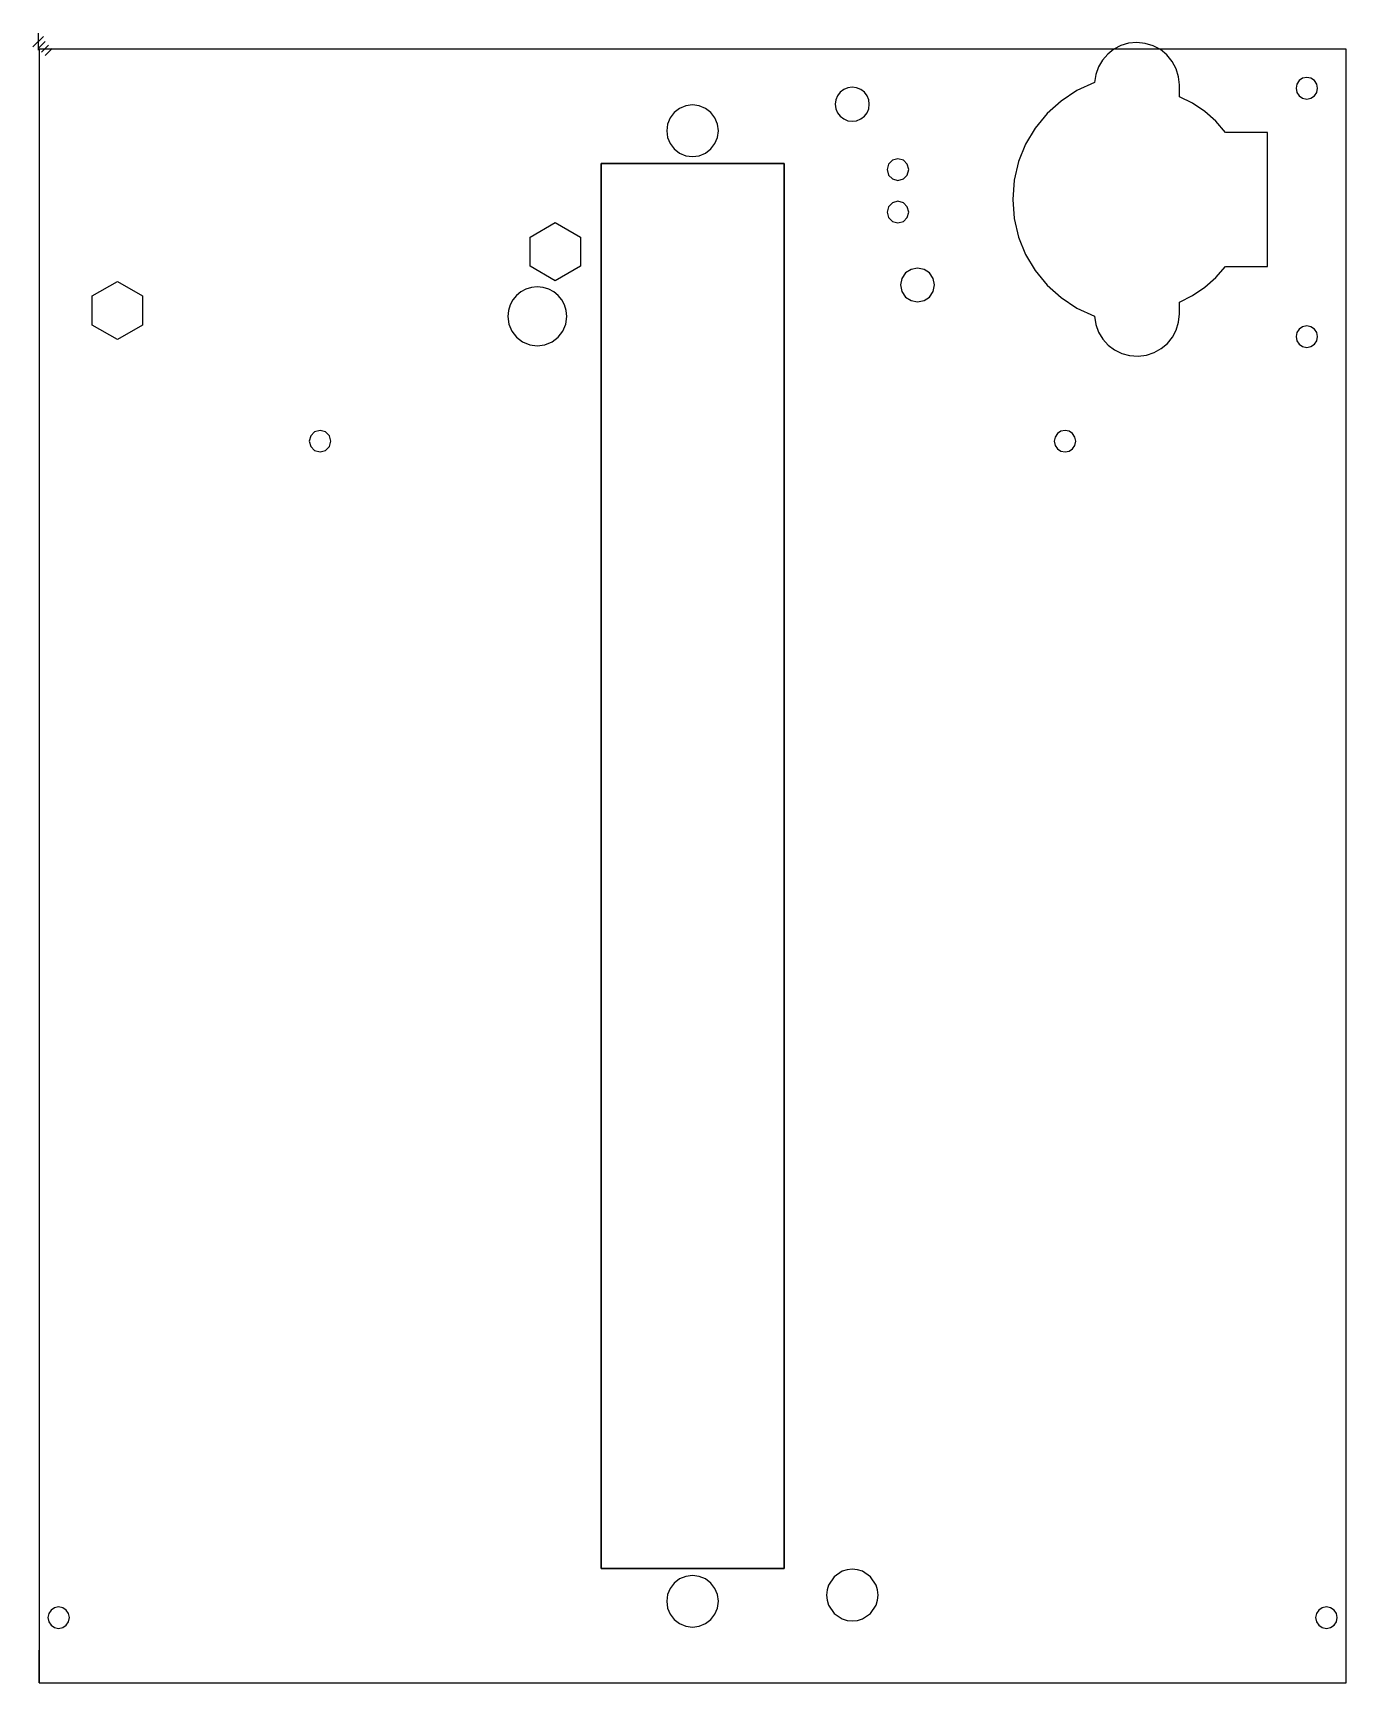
# Model space of a CAD drawing. Extents: x -1 to 200, y 0 to 253.
import ezdxf

# ---------------------------------------------------------------- set-up
doc = ezdxf.new("R2010")
doc.units = 0

msp = doc.modelspace()

# ---------------------------------------------------------------- linework, layer by layer
for p, q in [((168.132123, 250.13237), (0.132292, 250.13237)), ((0.132292, 250.13237), (0.132292, 0.132682)), ((85.132184, 250.13237), (0.132292, 250.13237)), ((0.132292, 250.13237), (0.132292, 236.232396)), ((200.132169, 250.132291), (0.132292, 250.132291)), ((0.132292, 250.132291), (0.132292, 0.133106)), ((200.13204, 250.13237), (85.132184, 250.13237)), ((164.611713, 250.097087), (163.663803, 249.352915)), ((165.68838, 250.656936), (164.611713, 250.097087)), ((166.869688, 251.009636), (165.68838, 250.656936)), ((168.131525, 251.132362), (166.869688, 251.009636)), ((168.132178, 250.132291), (168.131385, 250.132291)), ((168.132054, 251.132362), (168.131525, 251.132362)), ((169.406064, 251.006317), (168.132054, 251.132362)), ((168.132652, 250.13237), (168.132123, 250.13237)), ((200.13204, 250.13237), (168.132652, 250.13237)), ((170.6195, 250.637588), (169.406064, 251.006317)), ((171.738263, 250.040298), (170.6195, 250.637588)), ((172.728257, 249.22857), (171.738263, 250.040298)), ((200.13204, 0.132682), (200.13204, 250.13237)), ((200.13204, 200.132427), (200.13204, 250.13237)), ((200.132169, 0.133106), (200.132169, 250.132291)), ((162.868763, 248.447246), (162.250707, 247.402905)), ((163.663803, 249.352915), (162.868763, 248.447246)), ((173.539989, 248.238581), (172.728257, 249.22857)), ((174.137285, 247.119821), (173.539989, 248.238581)), ((161.641907, 244.989512), (158.948155, 243.766279)), ((161.642002, 244.989512), (161.641907, 244.989512)), ((161.833748, 246.242718), (161.642002, 244.989512)), ((162.250707, 247.402905), (161.833748, 246.242718)), ((174.506021, 245.906387), (174.137285, 247.119821)), ((174.632072, 244.632378), (174.506021, 245.906387)), ((192.965557, 245.298666), (192.611906, 244.77441)), ((193.489955, 245.652108), (192.965557, 245.298666)), ((194.132049, 245.781706), (193.489955, 245.652108)), ((194.774142, 245.652108), (194.132049, 245.781706)), ((195.29854, 245.298666), (194.774142, 245.652108)), ((195.652191, 244.77441), (195.29854, 245.298666)), ((122.072138, 242.360768), (121.982138, 241.682383)), ((122.330471, 242.982382), (122.072138, 242.360768)), ((122.739638, 243.516912), (122.330471, 242.982382)), ((123.282136, 243.934047), (122.739638, 243.516912)), ((123.914635, 244.195297), (123.282136, 243.934047)), ((124.582135, 244.282381), (123.914635, 244.195297)), ((125.249635, 244.195297), (124.582135, 244.282381)), ((125.882134, 243.934047), (125.249635, 244.195297)), ((126.424633, 243.516912), (125.882134, 243.934047)), ((126.833799, 242.982382), (126.424633, 243.516912)), ((127.092133, 242.360768), (126.833799, 242.982382)), ((127.182133, 241.682383), (127.092133, 242.360768)), ((158.948155, 243.766279), (156.518926, 242.171507)), ((174.632072, 242.840674), (174.632072, 244.632378)), ((176.659311, 241.839071), (174.632072, 242.840674)), ((192.611906, 244.77441), (192.482051, 244.132369)), ((192.482051, 244.132369), (192.611906, 243.490327)), ((192.611906, 243.490327), (192.965557, 242.966071)), ((192.965557, 242.966071), (193.489955, 242.612629)), ((193.489955, 242.612629), (194.132049, 242.483031)), ((194.132049, 242.483031), (194.774142, 242.612629)), ((194.774142, 242.612629), (195.29854, 242.966071)), ((195.29854, 242.966071), (195.652191, 243.490327)), ((195.782046, 244.132369), (195.652191, 244.77441)), ((195.652191, 243.490327), (195.782046, 244.132369)), ((195.782046, 244.132369), (195.782046, 244.132369)), ((97.332987, 240.419457), (96.711369, 239.607382)), ((98.157168, 241.053181), (97.332987, 240.419457)), ((99.11808, 241.45008), (98.157168, 241.053181)), ((100.132166, 241.58238), (99.11808, 241.45008)), ((101.146252, 241.45008), (100.132166, 241.58238)), ((102.107163, 241.053181), (101.146252, 241.45008)), ((102.931344, 240.419457), (102.107163, 241.053181)), ((103.552962, 239.607382), (102.931344, 240.419457)), ((121.982138, 241.682383), (122.072138, 241.003998)), ((122.072138, 241.003998), (122.330471, 240.382384)), ((122.330471, 240.382384), (122.739638, 239.847854)), ((122.739638, 239.847854), (123.282136, 239.430719)), ((125.882134, 239.430719), (126.424633, 239.847854)), ((126.424633, 239.847854), (126.833799, 240.382384)), ((126.833799, 240.382384), (127.092133, 241.003998)), ((127.092133, 241.003998), (127.182133, 241.682383)), ((127.182133, 241.682383), (127.182133, 241.682383)), ((154.383391, 240.246835), (152.570721, 238.033903)), ((156.518926, 242.171507), (154.383391, 240.246835)), ((178.527873, 240.583309), (176.659311, 241.839071)), ((180.214122, 239.091656), (178.527873, 240.583309)), ((96.318901, 238.663008), (96.18217, 237.632385)), ((96.18217, 237.632385), (96.318901, 236.601761)), ((96.711369, 239.607382), (96.318901, 238.663008)), ((103.94543, 238.663008), (103.552962, 239.607382)), ((104.082161, 237.632385), (103.94543, 238.663008)), ((103.94543, 236.601761), (104.082161, 237.632385)), ((104.082161, 237.632385), (104.082161, 237.632385)), ((123.282136, 239.430719), (123.914635, 239.169469)), ((123.914635, 239.169469), (124.582135, 239.082385)), ((124.582135, 239.082385), (125.249635, 239.169469)), ((125.249635, 239.169469), (125.882134, 239.430719)), ((152.570721, 238.033903), (151.110087, 235.574353)), ((181.69442, 237.38238), (180.214122, 239.091656)), ((188.132055, 237.38238), (181.69442, 237.38238)), ((188.132055, 216.88241), (188.132055, 237.38238)), ((0.132292, 236.232396), (0.132292, 231.032388)), ((96.318901, 236.601761), (96.711369, 235.657387)), ((96.711369, 235.657387), (97.332987, 234.845312)), ((97.332987, 234.845312), (98.157168, 234.211588)), ((102.107163, 234.211588), (102.931344, 234.845312)), ((102.931344, 234.845312), (103.552962, 235.657387)), ((103.552962, 235.657387), (103.94543, 236.601761)), ((151.110087, 235.574353), (150.03066, 232.909825)), ((86.132184, 17.632678), (86.132184, 232.632401)), ((86.132184, 232.632401), (114.132148, 232.632401)), ((114.132148, 232.632401), (86.132184, 232.632401)), ((86.132184, 232.632401), (86.132184, 17.632678)), ((98.157168, 234.211588), (99.11808, 233.814689)), ((99.11808, 233.814689), (100.132166, 233.682389)), ((100.132166, 233.682389), (101.146252, 233.814689)), ((101.146252, 233.814689), (102.107163, 234.211588)), ((114.132148, 232.632401), (114.132148, 17.632678)), ((114.132148, 17.632678), (114.132148, 232.632401)), ((130.1449, 232.509743), (129.923842, 231.684744)), ((130.1449, 232.509743), (129.923842, 231.684744)), ((130.1449, 232.509743), (129.923842, 231.684744)), ((130.748842, 233.113685), (130.1449, 232.509743)), ((130.748842, 233.113685), (130.1449, 232.509743)), ((130.748842, 233.113685), (130.1449, 232.509743)), ((131.573842, 233.334743), (130.748842, 233.113685)), ((131.573842, 233.334743), (130.748842, 233.113685)), ((131.573842, 233.334743), (130.748842, 233.113685)), ((132.398841, 233.113685), (131.573842, 233.334743)), ((132.398841, 233.113685), (131.573842, 233.334743)), ((132.398841, 233.113685), (131.573842, 233.334743)), ((133.002783, 232.509743), (132.398841, 233.113685)), ((133.002783, 232.509743), (132.398841, 233.113685)), ((133.002783, 232.509743), (132.398841, 233.113685)), ((133.223841, 231.684744), (133.002783, 232.509743)), ((133.223841, 231.684744), (133.002783, 232.509743)), ((133.223841, 231.684744), (133.002783, 232.509743)), ((150.03066, 232.909825), (149.361612, 230.081959)), ((0.132292, 231.032388), (0.132292, 200.132427)), ((129.923842, 231.684744), (130.1449, 230.859744)), ((129.923842, 231.684744), (130.1449, 230.859744)), ((129.923842, 231.684744), (130.1449, 230.859744)), ((130.1449, 230.859744), (130.748842, 230.255803)), ((130.1449, 230.859744), (130.748842, 230.255803)), ((130.1449, 230.859744), (130.748842, 230.255803)), ((130.748842, 230.255803), (131.573842, 230.034745)), ((130.748842, 230.255803), (131.573842, 230.034745)), ((130.748842, 230.255803), (131.573842, 230.034745)), ((131.573842, 230.034745), (132.398841, 230.255803)), ((131.573842, 230.034745), (132.398841, 230.255803)), ((131.573842, 230.034745), (132.398841, 230.255803)), ((132.398841, 230.255803), (133.002783, 230.859744)), ((132.398841, 230.255803), (133.002783, 230.859744)), ((132.398841, 230.255803), (133.002783, 230.859744)), ((133.002783, 230.859744), (133.223841, 231.684744)), ((133.002783, 230.859744), (133.223841, 231.684744)), ((133.002783, 230.859744), (133.223841, 231.684744)), ((133.223841, 231.684744), (133.223841, 231.684744)), ((133.223841, 231.684744), (133.223841, 231.684744)), ((133.223841, 231.684744), (133.223841, 231.684744)), ((149.361612, 230.081959), (149.132114, 227.132395)), ((130.1449, 226.009759), (129.923842, 225.18476)), ((130.1449, 226.009759), (129.923842, 225.18476)), ((130.1449, 226.009759), (129.923842, 225.18476)), ((129.923842, 225.18476), (130.1449, 224.35976)), ((129.923842, 225.18476), (130.1449, 224.35976)), ((129.923842, 225.18476), (130.1449, 224.35976)), ((130.748842, 226.613701), (130.1449, 226.009759)), ((130.748842, 226.613701), (130.1449, 226.009759)), ((130.748842, 226.613701), (130.1449, 226.009759)), ((131.573842, 226.834759), (130.748842, 226.613701)), ((131.573842, 226.834759), (130.748842, 226.613701)), ((131.573842, 226.834759), (130.748842, 226.613701)), ((132.398841, 226.613701), (131.573842, 226.834759)), ((132.398841, 226.613701), (131.573842, 226.834759)), ((132.398841, 226.613701), (131.573842, 226.834759)), ((133.002783, 226.009759), (132.398841, 226.613701)), ((133.002783, 226.009759), (132.398841, 226.613701)), ((133.002783, 226.009759), (132.398841, 226.613701)), ((133.223841, 225.18476), (133.002783, 226.009759)), ((133.223841, 225.18476), (133.002783, 226.009759)), ((133.223841, 225.18476), (133.002783, 226.009759)), ((133.002783, 224.35976), (133.223841, 225.18476)), ((133.002783, 224.35976), (133.223841, 225.18476)), ((133.002783, 224.35976), (133.223841, 225.18476)), ((133.223841, 225.18476), (133.223841, 225.18476)), ((133.223841, 225.18476), (133.223841, 225.18476)), ((133.223841, 225.18476), (133.223841, 225.18476)), ((149.132114, 227.132395), (149.361612, 224.182831)), ((75.282198, 221.355212), (79.132193, 223.578)), ((79.132193, 223.578), (82.982188, 221.355212)), ((130.1449, 224.35976), (130.748842, 223.755819)), ((130.1449, 224.35976), (130.748842, 223.755819)), ((130.1449, 224.35976), (130.748842, 223.755819)), ((130.748842, 223.755819), (131.573842, 223.534761)), ((130.748842, 223.755819), (131.573842, 223.534761)), ((130.748842, 223.755819), (131.573842, 223.534761)), ((131.573842, 223.534761), (132.398841, 223.755819)), ((131.573842, 223.534761), (132.398841, 223.755819)), ((131.573842, 223.534761), (132.398841, 223.755819)), ((132.398841, 223.755819), (133.002783, 224.35976)), ((132.398841, 223.755819), (133.002783, 224.35976)), ((132.398841, 223.755819), (133.002783, 224.35976)), ((149.361612, 224.182831), (150.03066, 221.354965)), ((75.282198, 216.909609), (75.282198, 221.355212)), ((82.982188, 221.355212), (82.982188, 216.909609)), ((150.03066, 221.354965), (151.110087, 218.690436)), ((151.110087, 218.690436), (152.570721, 216.230886)), ((79.132193, 214.686821), (75.282198, 216.909609)), ((82.982188, 216.909609), (79.132193, 214.686821)), ((132.186924, 215.043931), (131.982126, 214.032428)), ((132.744234, 215.869831), (132.186924, 215.043931)), ((133.570489, 216.426613), (132.744234, 215.869831)), ((134.582123, 216.630766), (133.570489, 216.426613)), ((135.593756, 216.426613), (134.582123, 216.630766)), ((136.420011, 215.869831), (135.593756, 216.426613)), ((136.977321, 215.043931), (136.420011, 215.869831)), ((137.182119, 214.032428), (136.977321, 215.043931)), ((152.570721, 216.230886), (154.383391, 214.017955)), ((178.527871, 213.681495), (180.21412, 215.173141)), ((180.21412, 215.173141), (181.69442, 216.88241)), ((181.69442, 216.88241), (188.132055, 216.88241)), ((8.282282, 212.355209), (12.132277, 214.578024)), ((8.282282, 207.909633), (8.282282, 212.355209)), ((12.132277, 214.578024), (15.982272, 212.355209)), ((15.982272, 212.355209), (15.982272, 207.909633)), ((73.200219, 212.414392), (72.650729, 211.748405)), ((73.866206, 212.963882), (73.200219, 212.414392)), ((74.630595, 213.378778), (73.866206, 212.963882)), ((75.47529, 213.640986), (74.630595, 213.378778)), ((76.382196, 213.73241), (75.47529, 213.640986)), ((77.289101, 213.640986), (76.382196, 213.73241)), ((78.133796, 213.378778), (77.289101, 213.640986)), ((78.898185, 212.963882), (78.133796, 213.378778)), ((79.564172, 212.414392), (78.898185, 212.963882)), ((80.113662, 211.748405), (79.564172, 212.414392)), ((131.982126, 214.032428), (132.186924, 213.020924)), ((132.186924, 213.020924), (132.744234, 212.195025)), ((132.744234, 212.195025), (133.570489, 211.638242)), ((135.593756, 211.638242), (136.420011, 212.195025)), ((136.420011, 212.195025), (136.977321, 213.020924)), ((136.977321, 213.020924), (137.182119, 214.032428)), ((137.182119, 214.032428), (137.182119, 214.032428)), ((154.383391, 214.017955), (156.518926, 212.093283)), ((156.518926, 212.093283), (158.948155, 210.498511)), ((174.632072, 211.424142), (176.659309, 212.425739)), ((176.659309, 212.425739), (178.527871, 213.681495)), ((71.973625, 210.139322), (71.882201, 209.232416)), ((72.235833, 210.984017), (71.973625, 210.139322)), ((72.650729, 211.748405), (72.235833, 210.984017)), ((80.528558, 210.984017), (80.113662, 211.748405)), ((80.790766, 210.139322), (80.528558, 210.984017)), ((80.88219, 209.232416), (80.790766, 210.139322)), ((133.570489, 211.638242), (134.582123, 211.43409)), ((134.582123, 211.43409), (135.593756, 211.638242)), ((158.948155, 210.498511), (161.641907, 209.275278)), ((174.504785, 208.346485), (174.632072, 209.632412)), ((174.632072, 209.632412), (174.632072, 211.424142)), ((12.132277, 205.686845), (8.282282, 207.909633)), ((15.982272, 207.909633), (12.132277, 205.686845)), ((71.882201, 209.232416), (72.03797, 208.058288)), ((72.03797, 208.058288), (72.485086, 206.982418)), ((80.279305, 206.982418), (80.726421, 208.058288)), ((80.726421, 208.058288), (80.88219, 209.232416)), ((80.88219, 209.232416), (80.88219, 209.232416)), ((161.641907, 209.275278), (161.839656, 207.998287)), ((161.839656, 207.998287), (162.270653, 206.819361)), ((173.559805, 206.055061), (174.139214, 207.145659)), ((174.139214, 207.145659), (174.504785, 208.346485)), ((192.965557, 207.298727), (192.611906, 206.774471)), ((193.489955, 207.652168), (192.965557, 207.298727)), ((194.132049, 207.781766), (193.489955, 207.652168)), ((194.774142, 207.652168), (194.132049, 207.781766)), ((195.29854, 207.298727), (194.774142, 207.652168)), ((195.652191, 206.774471), (195.29854, 207.298727)), ((72.485086, 206.982418), (73.193258, 206.05727)), ((73.193258, 206.05727), (74.132198, 205.335306)), ((74.132198, 205.335306), (75.226908, 204.883142)), ((75.226908, 204.883142), (76.382196, 204.732421)), ((76.382196, 204.732421), (77.537483, 204.883142)), ((77.537483, 204.883142), (78.632193, 205.335306)), ((78.632193, 205.335306), (79.571133, 206.05727)), ((79.571133, 206.05727), (80.279305, 206.982418)), ((162.270653, 206.819361), (162.909108, 205.762245)), ((162.909108, 205.762245), (163.729236, 204.850684)), ((163.729236, 204.850684), (164.705248, 204.108421)), ((171.857245, 204.305049), (172.791, 205.099816)), ((172.791, 205.099816), (173.559805, 206.055061)), ((192.611906, 206.774471), (192.482051, 206.132429)), ((192.482051, 206.132429), (192.611906, 205.490387)), ((192.611906, 205.490387), (192.965557, 204.966131)), ((192.965557, 204.966131), (193.489955, 204.61269)), ((193.489955, 204.61269), (194.132049, 204.483092)), ((194.132049, 204.483092), (194.774142, 204.61269)), ((194.774142, 204.61269), (195.29854, 204.966131)), ((195.29854, 204.966131), (195.652191, 205.490387)), ((195.782046, 206.132429), (195.652191, 206.774471)), ((195.652191, 205.490387), (195.782046, 206.132429)), ((195.782046, 206.132429), (195.782046, 206.132429)), ((164.705248, 204.108421), (165.811357, 203.559202)), ((165.811357, 203.559202), (167.021775, 203.226769)), ((167.021775, 203.226769), (168.310715, 203.134868)), ((168.310715, 203.134868), (169.592659, 203.297449)), ((169.592659, 203.297449), (170.782983, 203.695885)), ((170.782983, 203.695885), (171.857245, 204.305049)), ((0.132292, 200.132427), (0.132292, 195.132444)), ((200.13204, 195.132444), (200.13204, 200.132427)), ((0.132292, 195.132444), (0.132292, 5.132693)), ((200.13204, 5.132693), (200.13204, 195.132444)), ((41.703297, 190.95746), (41.482239, 190.13246)), ((41.482239, 190.13246), (41.703297, 189.30746)), ((42.307238, 191.561401), (41.703297, 190.95746)), ((43.132238, 191.782459), (42.307238, 191.561401)), ((43.957237, 191.561401), (43.132238, 191.782459)), ((44.561179, 190.95746), (43.957237, 191.561401)), ((44.782237, 190.13246), (44.561179, 190.95746)), ((44.561179, 189.30746), (44.782237, 190.13246)), ((44.782237, 190.13246), (44.782237, 190.13246)), ((155.611952, 190.774502), (155.482097, 190.13246)), ((155.482097, 190.13246), (155.611952, 189.490418)), ((155.965604, 191.298758), (155.611952, 190.774502)), ((155.611952, 189.490418), (155.965604, 188.966162)), ((156.490002, 191.652199), (155.965604, 191.298758)), ((157.132095, 191.781797), (156.490002, 191.652199)), ((157.774189, 191.652199), (157.132095, 191.781797)), ((158.298586, 191.298758), (157.774189, 191.652199)), ((158.652238, 190.774502), (158.298586, 191.298758)), ((158.298586, 188.966162), (158.652238, 189.490418)), ((158.782093, 190.13246), (158.652238, 190.774502)), ((158.652238, 189.490418), (158.782093, 190.13246)), ((158.782093, 190.13246), (158.782093, 190.13246)), ((41.703297, 189.30746), (42.307238, 188.703519)), ((42.307238, 188.703519), (43.132238, 188.482461)), ((43.132238, 188.482461), (43.957237, 188.703519)), ((43.957237, 188.703519), (44.561179, 189.30746)), ((155.965604, 188.966162), (156.490002, 188.612721)), ((156.490002, 188.612721), (157.132095, 188.483123)), ((157.132095, 188.483123), (157.774189, 188.612721)), ((157.774189, 188.612721), (158.298586, 188.966162)), ((114.132148, 17.632678), (86.132184, 17.632678)), ((86.132184, 17.632678), (114.132148, 17.632678)), ((97.332987, 15.41974), (96.711369, 14.607666)), ((98.157168, 16.053464), (97.332987, 15.41974)), ((99.11808, 16.450364), (98.157168, 16.053464)), ((100.132166, 16.582664), (99.11808, 16.450364)), ((101.146252, 16.450364), (100.132166, 16.582664)), ((102.107163, 16.053464), (101.146252, 16.450364)), ((102.931344, 15.41974), (102.107163, 16.053464)), ((103.552962, 14.607666), (102.931344, 15.41974)), ((121.789067, 16.375748), (120.94255, 15.120196)), ((123.044619, 17.222265), (121.789067, 16.375748)), ((123.786073, 17.452425), (123.044619, 17.222265)), ((124.582135, 17.532675), (123.786073, 17.452425)), ((125.378197, 17.452425), (124.582135, 17.532675)), ((126.119652, 17.222265), (125.378197, 17.452425)), ((127.375204, 16.375748), (126.119652, 17.222265)), ((128.22172, 15.120196), (127.375204, 16.375748)), ((96.318901, 13.663292), (96.18217, 12.632668)), ((96.18217, 12.632668), (96.318901, 11.602045)), ((96.711369, 14.607666), (96.318901, 13.663292)), ((103.94543, 13.663292), (103.552962, 14.607666)), ((104.082161, 12.632668), (103.94543, 13.663292)), ((103.94543, 11.602045), (104.082161, 12.632668)), ((104.082161, 12.632668), (104.082161, 12.632668)), ((120.71239, 14.378742), (120.63214, 13.58268)), ((120.63214, 13.58268), (120.71239, 12.786618)), ((120.94255, 15.120196), (120.71239, 14.378742)), ((120.71239, 12.786618), (120.94255, 12.045164)), ((128.451881, 14.378742), (128.22172, 15.120196)), ((128.22172, 12.045164), (128.451881, 12.786618)), ((128.532131, 13.58268), (128.451881, 14.378742)), ((128.451881, 12.786618), (128.532131, 13.58268)), ((128.532131, 13.58268), (128.532131, 13.58268)), ((1.611955, 10.77493), (1.48229, 10.132676)), ((1.611955, 10.77493), (1.48229, 10.132676)), ((1.48229, 10.132676), (1.611955, 9.490423)), ((1.48229, 10.132676), (1.611955, 9.490423)), ((1.965563, 11.299401), (1.611955, 10.77493)), ((1.965563, 11.299401), (1.611955, 10.77493)), ((2.490035, 11.653009), (1.965563, 11.299401)), ((2.490035, 11.653009), (1.965563, 11.299401)), ((3.132288, 11.782674), (2.490035, 11.653009)), ((3.132288, 11.782674), (2.490035, 11.653009)), ((3.774542, 11.653009), (3.132288, 11.782674)), ((3.774542, 11.653009), (3.132288, 11.782674)), ((4.299013, 11.299401), (3.774542, 11.653009)), ((4.299013, 11.299401), (3.774542, 11.653009)), ((4.652621, 10.77493), (4.299013, 11.299401)), ((4.652621, 10.77493), (4.299013, 11.299401)), ((4.782286, 10.132676), (4.652621, 10.77493)), ((4.782286, 10.132676), (4.652621, 10.77493)), ((4.652621, 9.490423), (4.782286, 10.132676)), ((4.652621, 9.490423), (4.782286, 10.132676)), ((4.782286, 10.132676), (4.782286, 10.132676)), ((4.782286, 10.132676), (4.782286, 10.132676)), ((96.318901, 11.602045), (96.711369, 10.657671)), ((96.711369, 10.657671), (97.332987, 9.845596)), ((102.931344, 9.845596), (103.552962, 10.657671)), ((103.552962, 10.657671), (103.94543, 11.602045)), ((120.94255, 12.045164), (121.789067, 10.789612)), ((121.789067, 10.789612), (123.044619, 9.943095)), ((126.119652, 9.943095), (127.375204, 10.789612)), ((127.375204, 10.789612), (128.22172, 12.045164)), ((195.611901, 10.774718), (195.482046, 10.132676)), ((195.482046, 10.132676), (195.611901, 9.490635)), ((195.965553, 11.298974), (195.611901, 10.774718)), ((196.489951, 11.652415), (195.965553, 11.298974)), ((197.132044, 11.782014), (196.489951, 11.652415)), ((197.774138, 11.652415), (197.132044, 11.782014)), ((198.298535, 11.298974), (197.774138, 11.652415)), ((198.652187, 10.774718), (198.298535, 11.298974)), ((198.782042, 10.132676), (198.652187, 10.774718)), ((198.652187, 9.490635), (198.782042, 10.132676)), ((198.782042, 10.132676), (198.782042, 10.132676)), ((1.611955, 9.490423), (1.965563, 8.965952)), ((1.611955, 9.490423), (1.965563, 8.965952)), ((1.965563, 8.965952), (2.490035, 8.612343)), ((1.965563, 8.965952), (2.490035, 8.612343)), ((2.490035, 8.612343), (3.132288, 8.482678)), ((2.490035, 8.612343), (3.132288, 8.482678)), ((3.132288, 8.482678), (3.774542, 8.612343)), ((3.132288, 8.482678), (3.774542, 8.612343)), ((3.774542, 8.612343), (4.299013, 8.965952)), ((3.774542, 8.612343), (4.299013, 8.965952)), ((4.299013, 8.965952), (4.652621, 9.490423)), ((4.299013, 8.965952), (4.652621, 9.490423)), ((97.332987, 9.845596), (98.157168, 9.211872)), ((98.157168, 9.211872), (99.11808, 8.814973)), ((99.11808, 8.814973), (100.132166, 8.682673)), ((100.132166, 8.682673), (101.146252, 8.814973)), ((101.146252, 8.814973), (102.107163, 9.211872)), ((102.107163, 9.211872), (102.931344, 9.845596)), ((123.044619, 9.943095), (123.786073, 9.712935)), ((123.786073, 9.712935), (124.582135, 9.632685)), ((124.582135, 9.632685), (125.378197, 9.712935)), ((125.378197, 9.712935), (126.119652, 9.943095)), ((195.611901, 9.490635), (195.965553, 8.966379)), ((195.965553, 8.966379), (196.489951, 8.612937)), ((196.489951, 8.612937), (197.132044, 8.483339)), ((197.132044, 8.483339), (197.774138, 8.612937)), ((197.774138, 8.612937), (198.298535, 8.966379)), ((198.298535, 8.966379), (198.652187, 9.490635)), ((0.132292, 0.133106), (0.132292, 5.133724)), ((0.132292, 5.132693), (0.132292, 0.132682)), ((200.13204, 0.132682), (200.13204, 5.132693)), ((0.132292, 0.133106), (200.132169, 0.133106)), ((0.132292, 0.132682), (200.13204, 0.132682)), ((0.132292, 0.132682), (93.132174, 0.132682)), ((93.132174, 0.132682), (107.132158, 0.132682)), ((107.132158, 0.132682), (200.13204, 0.132682))]:
    msp.add_line(p, q)
at = {"layer": 'Layer 1'}
for p, q in [((0, 252.587915), (0, 249.942085)), ((0.793749, 252.058749), (-0.793749, 250.471251)), ((1.058332, 251.265), (0, 250.206668)), ((1.587498, 250.735834), (0.529166, 249.677502)), ((2.116664, 250.206668), (1.058332, 249.148336))]:
    msp.add_line(p, q, dxfattribs=at)

doc.saveas('drawing.dxf')
